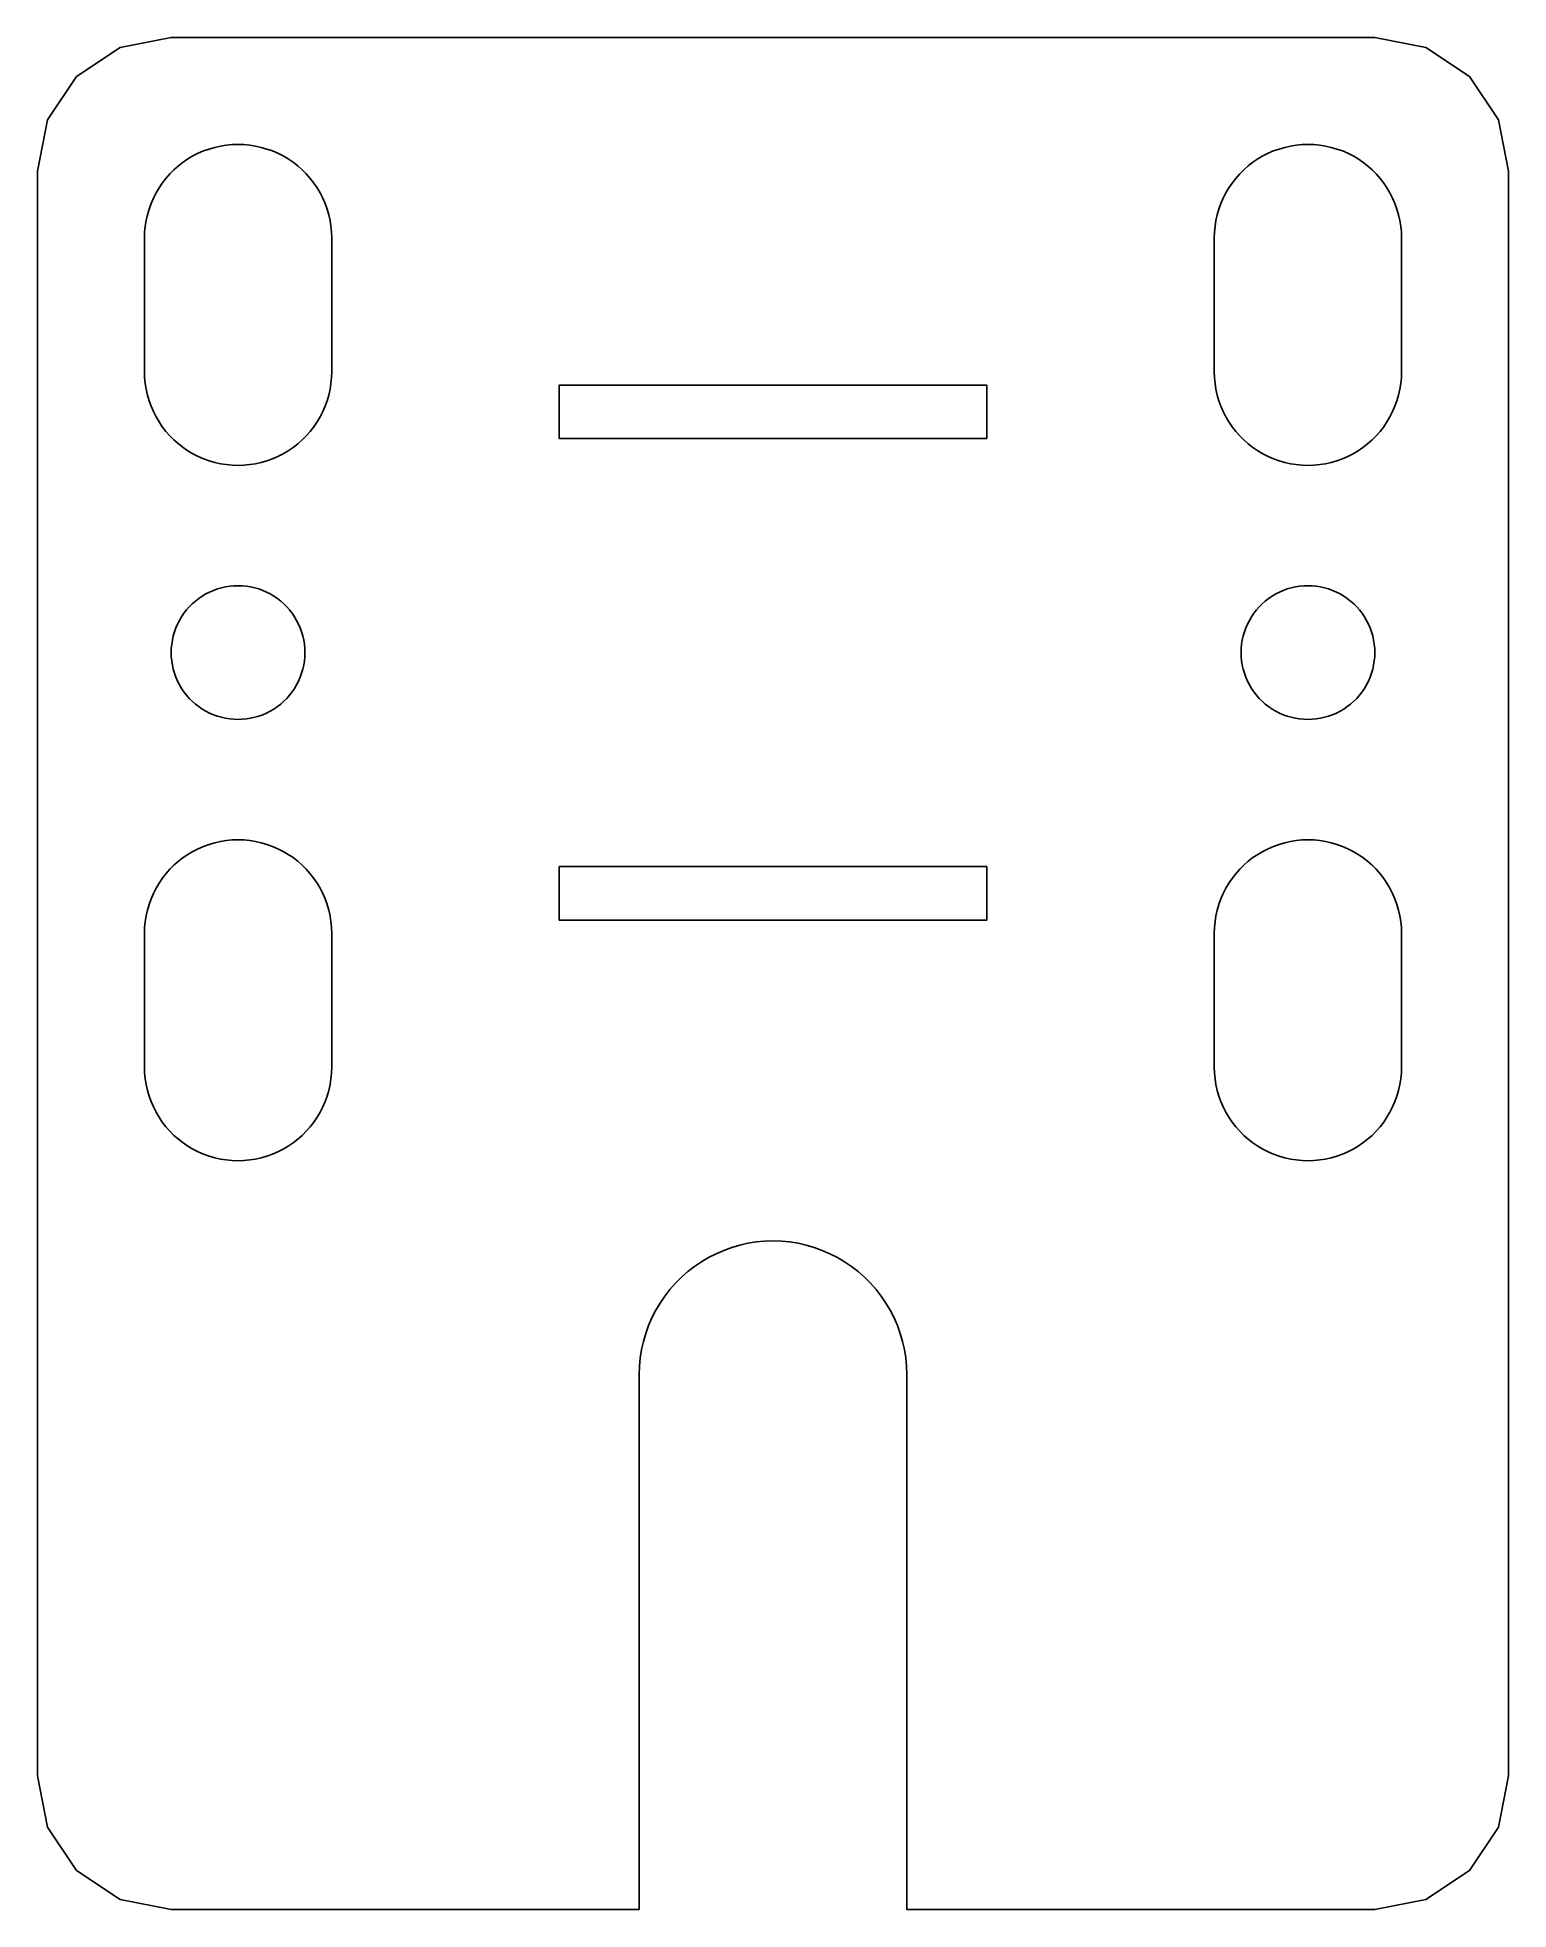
# Model space of a CAD drawing. Header units: metres. Extents: x -27.5 to 27.5, y -35 to 35.
import ezdxf

# ---------------------------------------------------------------- set-up
doc = ezdxf.new("R2010")
doc.units = ezdxf.units.M

msp = doc.modelspace()

# ---------------------------------------------------------------- linework, layer by layer
for p, q in [((-22.5, 35), (-24.4134, 34.6194)), ((22.5, 35), (-22.5, 35)), ((24.4134, 34.6194), (22.5, 35)), ((-24.4134, 34.6194), (-26.0355, 33.5355)), ((26.0355, 33.5355), (24.4134, 34.6194)), ((-26.0355, 33.5355), (-27.1194, 31.9134)), ((27.1194, 31.9134), (26.0355, 33.5355)), ((-27.1194, 31.9134), (-27.5, 30)), ((27.5, 30), (27.1194, 31.9134)), ((-21.2884, 30.7542), (-21.0816, 30.8287)), ((-21.0816, 30.8287), (-20.8704, 30.89)), ((-20.8704, 30.89), (-20.6558, 30.938)), ((-20.6558, 30.938), (-20.4387, 30.9724)), ((-20.4387, 30.9724), (-20.2198, 30.9931)), ((-20.2198, 30.9931), (-20, 31)), ((-20, 31), (-19.7802, 30.9931)), ((-19.7802, 30.9931), (-19.5613, 30.9724)), ((-19.5613, 30.9724), (-19.3442, 30.938)), ((-19.3442, 30.938), (-19.1296, 30.89)), ((-19.1296, 30.89), (-18.9184, 30.8287)), ((-18.9184, 30.8287), (-18.7116, 30.7542)), ((18.7116, 30.7542), (18.9184, 30.8287)), ((18.9184, 30.8287), (19.1296, 30.89)), ((19.1296, 30.89), (19.3442, 30.938)), ((19.3442, 30.938), (19.5613, 30.9724)), ((19.5613, 30.9724), (19.7802, 30.9931)), ((19.7802, 30.9931), (20, 31)), ((20, 31), (20.2198, 30.9931)), ((20.2198, 30.9931), (20.4387, 30.9724)), ((20.4387, 30.9724), (20.6558, 30.938)), ((20.6558, 30.938), (20.8704, 30.89)), ((20.8704, 30.89), (21.0816, 30.8287)), ((21.0816, 30.8287), (21.2884, 30.7542)), ((-22.3959, 30.0514), (-22.231, 30.1968)), ((-22.231, 30.1968), (-22.0572, 30.3316)), ((-22.0572, 30.3316), (-21.8754, 30.4551)), ((-21.8754, 30.4551), (-21.6861, 30.5671)), ((-21.6861, 30.5671), (-21.4902, 30.6669)), ((-21.4902, 30.6669), (-21.2884, 30.7542)), ((-18.7116, 30.7542), (-18.5098, 30.6669)), ((-18.5098, 30.6669), (-18.3139, 30.5671)), ((-18.3139, 30.5671), (-18.1246, 30.4551)), ((-18.1246, 30.4551), (-17.9427, 30.3316)), ((-17.9427, 30.3316), (-17.769, 30.1968)), ((-17.769, 30.1968), (-17.6041, 30.0514)), ((17.6041, 30.0514), (17.769, 30.1968)), ((17.769, 30.1968), (17.9427, 30.3316)), ((17.9427, 30.3316), (18.1246, 30.4551)), ((18.1246, 30.4551), (18.3139, 30.5671)), ((18.3139, 30.5671), (18.5098, 30.6669)), ((18.5098, 30.6669), (18.7116, 30.7542)), ((21.2884, 30.7542), (21.4902, 30.6669)), ((21.4902, 30.6669), (21.6861, 30.5671)), ((21.6861, 30.5671), (21.8754, 30.4551)), ((21.8754, 30.4551), (22.0572, 30.3316)), ((22.0572, 30.3316), (22.231, 30.1968)), ((22.231, 30.1968), (22.3959, 30.0514)), ((-27.5, 30), (-27.5, -30)), ((-22.9551, 29.3754), (-22.8316, 29.5572)), ((-22.8316, 29.5572), (-22.6968, 29.731)), ((-22.6968, 29.731), (-22.5514, 29.8959)), ((-22.5514, 29.8959), (-22.3959, 30.0514)), ((-17.6041, 30.0514), (-17.4486, 29.8959)), ((-17.4486, 29.8959), (-17.3032, 29.731)), ((-17.3032, 29.731), (-17.1684, 29.5572)), ((-17.1684, 29.5572), (-17.0448, 29.3754)), ((17.0448, 29.3754), (17.1684, 29.5572)), ((17.1684, 29.5572), (17.3032, 29.731)), ((17.3032, 29.731), (17.4486, 29.8959)), ((17.4486, 29.8959), (17.6041, 30.0514)), ((22.3959, 30.0514), (22.5514, 29.8959)), ((22.5514, 29.8959), (22.6968, 29.731)), ((22.6968, 29.731), (22.8316, 29.5572)), ((22.8316, 29.5572), (22.9551, 29.3754)), ((27.5, -30), (27.5, 30)), ((-23.3287, 28.5816), (-23.2542, 28.7884)), ((-23.2542, 28.7884), (-23.1669, 28.9902)), ((-23.1669, 28.9902), (-23.0671, 29.1861)), ((-23.0671, 29.1861), (-22.9551, 29.3754)), ((-17.0448, 29.3754), (-16.9329, 29.1861)), ((-16.9329, 29.1861), (-16.8331, 28.9902)), ((-16.8331, 28.9902), (-16.7458, 28.7884)), ((-16.7458, 28.7884), (-16.6713, 28.5816)), ((16.6713, 28.5816), (16.7458, 28.7884)), ((16.7458, 28.7884), (16.8331, 28.9902)), ((16.8331, 28.9902), (16.9329, 29.1861)), ((16.9329, 29.1861), (17.0448, 29.3754)), ((22.9551, 29.3754), (23.0671, 29.1861)), ((23.0671, 29.1861), (23.1669, 28.9902)), ((23.1669, 28.9902), (23.2542, 28.7884)), ((23.2542, 28.7884), (23.3287, 28.5816)), ((-23.4724, 27.9387), (-23.438, 28.1558)), ((-23.438, 28.1558), (-23.39, 28.3704)), ((-23.39, 28.3704), (-23.3287, 28.5816)), ((-16.6713, 28.5816), (-16.61, 28.3704)), ((-16.61, 28.3704), (-16.562, 28.1558)), ((-16.562, 28.1558), (-16.5276, 27.9387)), ((16.5276, 27.9387), (16.562, 28.1558)), ((16.562, 28.1558), (16.61, 28.3704)), ((16.61, 28.3704), (16.6713, 28.5816)), ((23.3287, 28.5816), (23.39, 28.3704)), ((23.39, 28.3704), (23.438, 28.1558)), ((23.438, 28.1558), (23.4724, 27.9387)), ((-23.5, 27.5), (-23.4931, 27.7198)), ((-23.5, 22.5), (-23.5, 27.5)), ((-23.4931, 27.7198), (-23.4724, 27.9387)), ((-16.5276, 27.9387), (-16.5069, 27.7198)), ((-16.5069, 27.7198), (-16.5, 27.5)), ((-16.5, 27.5), (-16.5, 22.5)), ((16.5, 27.5), (16.5069, 27.7198)), ((16.5, 22.5), (16.5, 27.5)), ((16.5069, 27.7198), (16.5276, 27.9387)), ((23.4724, 27.9387), (23.4931, 27.7198)), ((23.4931, 27.7198), (23.5, 27.5)), ((23.5, 27.5), (23.5, 22.5)), ((-23.4931, 22.2802), (-23.5, 22.5)), ((-16.5, 22.5), (-16.5069, 22.2802)), ((16.5069, 22.2802), (16.5, 22.5)), ((23.5, 22.5), (23.4931, 22.2802)), ((-23.4724, 22.0613), (-23.4931, 22.2802)), ((-23.438, 21.8442), (-23.4724, 22.0613)), ((-23.39, 21.6296), (-23.438, 21.8442)), ((-16.562, 21.8442), (-16.61, 21.6296)), ((-16.5276, 22.0613), (-16.562, 21.8442)), ((-16.5069, 22.2802), (-16.5276, 22.0613)), ((-8, 20), (-8, 22)), ((-8, 22), (8, 22)), ((8, 22), (8, 20)), ((16.5276, 22.0613), (16.5069, 22.2802)), ((16.562, 21.8442), (16.5276, 22.0613)), ((16.61, 21.6296), (16.562, 21.8442)), ((23.438, 21.8442), (23.39, 21.6296)), ((23.4724, 22.0613), (23.438, 21.8442)), ((23.4931, 22.2802), (23.4724, 22.0613)), ((-23.3287, 21.4184), (-23.39, 21.6296)), ((-23.2542, 21.2116), (-23.3287, 21.4184)), ((-23.1669, 21.0098), (-23.2542, 21.2116)), ((-23.0671, 20.8139), (-23.1669, 21.0098)), ((-16.8331, 21.0098), (-16.9329, 20.8139)), ((-16.7458, 21.2116), (-16.8331, 21.0098)), ((-16.6713, 21.4184), (-16.7458, 21.2116)), ((-16.61, 21.6296), (-16.6713, 21.4184)), ((16.6713, 21.4184), (16.61, 21.6296)), ((16.7458, 21.2116), (16.6713, 21.4184)), ((16.8331, 21.0098), (16.7458, 21.2116)), ((16.9329, 20.8139), (16.8331, 21.0098)), ((23.1669, 21.0098), (23.0671, 20.8139)), ((23.2542, 21.2116), (23.1669, 21.0098)), ((23.3287, 21.4184), (23.2542, 21.2116)), ((23.39, 21.6296), (23.3287, 21.4184)), ((-22.9551, 20.6246), (-23.0671, 20.8139)), ((-22.8316, 20.4427), (-22.9551, 20.6246)), ((-22.6968, 20.269), (-22.8316, 20.4427)), ((-17.1684, 20.4427), (-17.3032, 20.269)), ((-17.0448, 20.6246), (-17.1684, 20.4427)), ((-16.9329, 20.8139), (-17.0448, 20.6246)), ((17.0448, 20.6246), (16.9329, 20.8139)), ((17.1684, 20.4427), (17.0448, 20.6246)), ((17.3032, 20.269), (17.1684, 20.4427)), ((22.8316, 20.4427), (22.6968, 20.269)), ((22.9551, 20.6246), (22.8316, 20.4427)), ((23.0671, 20.8139), (22.9551, 20.6246)), ((-22.5514, 20.1041), (-22.6968, 20.269)), ((-22.3959, 19.9486), (-22.5514, 20.1041)), ((-22.231, 19.8032), (-22.3959, 19.9486)), ((-22.0572, 19.6684), (-22.231, 19.8032)), ((-21.8754, 19.5448), (-22.0572, 19.6684)), ((-17.9427, 19.6684), (-18.1246, 19.5448)), ((-17.769, 19.8032), (-17.9427, 19.6684)), ((-17.6041, 19.9486), (-17.769, 19.8032)), ((-17.4486, 20.1041), (-17.6041, 19.9486)), ((-17.3032, 20.269), (-17.4486, 20.1041)), ((8, 20), (-8, 20)), ((17.4486, 20.1041), (17.3032, 20.269)), ((17.6041, 19.9486), (17.4486, 20.1041)), ((17.769, 19.8032), (17.6041, 19.9486)), ((17.9427, 19.6684), (17.769, 19.8032)), ((18.1246, 19.5448), (17.9427, 19.6684)), ((22.0572, 19.6684), (21.8754, 19.5448)), ((22.231, 19.8032), (22.0572, 19.6684)), ((22.3959, 19.9486), (22.231, 19.8032)), ((22.5514, 20.1041), (22.3959, 19.9486)), ((22.6968, 20.269), (22.5514, 20.1041)), ((-21.6861, 19.4329), (-21.8754, 19.5448)), ((-21.4902, 19.3331), (-21.6861, 19.4329)), ((-21.2884, 19.2458), (-21.4902, 19.3331)), ((-21.0816, 19.1713), (-21.2884, 19.2458)), ((-20.8704, 19.11), (-21.0816, 19.1713)), ((-20.6558, 19.062), (-20.8704, 19.11)), ((-20.4387, 19.0276), (-20.6558, 19.062)), ((-20.2198, 19.0069), (-20.4387, 19.0276)), ((-20, 19), (-20.2198, 19.0069)), ((-19.7802, 19.0069), (-20, 19)), ((-19.5613, 19.0276), (-19.7802, 19.0069)), ((-19.3442, 19.062), (-19.5613, 19.0276)), ((-19.1296, 19.11), (-19.3442, 19.062)), ((-18.9184, 19.1713), (-19.1296, 19.11)), ((-18.7116, 19.2458), (-18.9184, 19.1713)), ((-18.5098, 19.3331), (-18.7116, 19.2458)), ((-18.3139, 19.4329), (-18.5098, 19.3331)), ((-18.1246, 19.5448), (-18.3139, 19.4329)), ((18.3139, 19.4329), (18.1246, 19.5448)), ((18.5098, 19.3331), (18.3139, 19.4329)), ((18.7116, 19.2458), (18.5098, 19.3331)), ((18.9184, 19.1713), (18.7116, 19.2458)), ((19.1296, 19.11), (18.9184, 19.1713)), ((19.3442, 19.062), (19.1296, 19.11)), ((19.5613, 19.0276), (19.3442, 19.062)), ((19.7802, 19.0069), (19.5613, 19.0276)), ((20, 19), (19.7802, 19.0069)), ((20.2198, 19.0069), (20, 19)), ((20.4387, 19.0276), (20.2198, 19.0069)), ((20.6558, 19.062), (20.4387, 19.0276)), ((20.8704, 19.11), (20.6558, 19.062)), ((21.0816, 19.1713), (20.8704, 19.11)), ((21.2884, 19.2458), (21.0816, 19.1713)), ((21.4902, 19.3331), (21.2884, 19.2458)), ((21.6861, 19.4329), (21.4902, 19.3331)), ((21.8754, 19.5448), (21.6861, 19.4329)), ((-21.5936, 13.9263), (-21.4695, 14.0225)), ((-21.4695, 14.0225), (-21.3396, 14.1108)), ((-21.3396, 14.1108), (-21.2044, 14.1908)), ((-21.2044, 14.1908), (-21.0644, 14.2621)), ((-21.0644, 14.2621), (-20.9203, 14.3244)), ((-20.9203, 14.3244), (-20.7725, 14.3776)), ((-20.7725, 14.3776), (-20.6217, 14.4214)), ((-20.6217, 14.4214), (-20.4684, 14.4557)), ((-20.4684, 14.4557), (-20.3133, 14.4803)), ((-20.3133, 14.4803), (-20.157, 14.4951)), ((-20.157, 14.4951), (-20, 14.5)), ((-20, 14.5), (-19.843, 14.4951)), ((-19.843, 14.4951), (-19.6867, 14.4803)), ((-19.6867, 14.4803), (-19.5315, 14.4557)), ((-19.5315, 14.4557), (-19.3783, 14.4214)), ((-19.3783, 14.4214), (-19.2274, 14.3776)), ((-19.2274, 14.3776), (-19.0797, 14.3244)), ((-19.0797, 14.3244), (-18.9355, 14.2621)), ((-18.9355, 14.2621), (-18.7956, 14.1908)), ((-18.7956, 14.1908), (-18.6604, 14.1108)), ((-18.6604, 14.1108), (-18.5305, 14.0225)), ((-18.5305, 14.0225), (-18.4064, 13.9263)), ((18.4064, 13.9263), (18.5305, 14.0225)), ((18.5305, 14.0225), (18.6604, 14.1108)), ((18.6604, 14.1108), (18.7956, 14.1908)), ((18.7956, 14.1908), (18.9355, 14.2621)), ((18.9355, 14.2621), (19.0797, 14.3244)), ((19.0797, 14.3244), (19.2274, 14.3776)), ((19.2274, 14.3776), (19.3783, 14.4214)), ((19.3783, 14.4214), (19.5315, 14.4557)), ((19.5315, 14.4557), (19.6867, 14.4803)), ((19.6867, 14.4803), (19.843, 14.4951)), ((19.843, 14.4951), (20, 14.5)), ((20, 14.5), (20.157, 14.4951)), ((20.157, 14.4951), (20.3133, 14.4803)), ((20.3133, 14.4803), (20.4684, 14.4557)), ((20.4684, 14.4557), (20.6217, 14.4214)), ((20.6217, 14.4214), (20.7725, 14.3776)), ((20.7725, 14.3776), (20.9203, 14.3244)), ((20.9203, 14.3244), (21.0644, 14.2621)), ((21.0644, 14.2621), (21.2044, 14.1908)), ((21.2044, 14.1908), (21.3396, 14.1108)), ((21.3396, 14.1108), (21.4695, 14.0225)), ((21.4695, 14.0225), (21.5936, 13.9263)), ((-22.1908, 13.2044), (-22.1108, 13.3396)), ((-22.1108, 13.3396), (-22.0225, 13.4695)), ((-22.0225, 13.4695), (-21.9263, 13.5936)), ((-21.9263, 13.5936), (-21.8224, 13.7114)), ((-21.8224, 13.7114), (-21.7114, 13.8224)), ((-21.7114, 13.8224), (-21.5936, 13.9263)), ((-18.4064, 13.9263), (-18.2886, 13.8224)), ((-18.2886, 13.8224), (-18.1776, 13.7114)), ((-18.1776, 13.7114), (-18.0737, 13.5936)), ((-18.0737, 13.5936), (-17.9774, 13.4695)), ((-17.9774, 13.4695), (-17.8892, 13.3396)), ((-17.8892, 13.3396), (-17.8092, 13.2044)), ((17.8092, 13.2044), (17.8892, 13.3396)), ((17.8892, 13.3396), (17.9774, 13.4695)), ((17.9774, 13.4695), (18.0737, 13.5936)), ((18.0737, 13.5936), (18.1776, 13.7114)), ((18.1776, 13.7114), (18.2886, 13.8224)), ((18.2886, 13.8224), (18.4064, 13.9263)), ((21.5936, 13.9263), (21.7114, 13.8224)), ((21.7114, 13.8224), (21.8224, 13.7114)), ((21.8224, 13.7114), (21.9263, 13.5936)), ((21.9263, 13.5936), (22.0225, 13.4695)), ((22.0225, 13.4695), (22.1108, 13.3396)), ((22.1108, 13.3396), (22.1908, 13.2044)), ((-22.4557, 12.4684), (-22.4214, 12.6217)), ((-22.4214, 12.6217), (-22.3776, 12.7725)), ((-22.3776, 12.7725), (-22.3244, 12.9203)), ((-22.3244, 12.9203), (-22.2621, 13.0644)), ((-22.2621, 13.0644), (-22.1908, 13.2044)), ((-17.8092, 13.2044), (-17.7379, 13.0644)), ((-17.7379, 13.0644), (-17.6756, 12.9203)), ((-17.6756, 12.9203), (-17.6223, 12.7725)), ((-17.6223, 12.7725), (-17.5785, 12.6217)), ((-17.5785, 12.6217), (-17.5443, 12.4684)), ((17.5443, 12.4684), (17.5785, 12.6217)), ((17.5785, 12.6217), (17.6223, 12.7725)), ((17.6223, 12.7725), (17.6756, 12.9203)), ((17.6756, 12.9203), (17.7379, 13.0644)), ((17.7379, 13.0644), (17.8092, 13.2044)), ((22.1908, 13.2044), (22.2621, 13.0644)), ((22.2621, 13.0644), (22.3244, 12.9203)), ((22.3244, 12.9203), (22.3776, 12.7725)), ((22.3776, 12.7725), (22.4214, 12.6217)), ((22.4214, 12.6217), (22.4557, 12.4684)), ((-22.5, 12), (-22.4951, 12.157)), ((-22.4951, 11.843), (-22.5, 12)), ((-22.4951, 12.157), (-22.4803, 12.3133)), ((-22.4803, 12.3133), (-22.4557, 12.4684)), ((-17.5443, 12.4684), (-17.5197, 12.3133)), ((-17.5197, 12.3133), (-17.5049, 12.157)), ((-17.5049, 12.157), (-17.5, 12)), ((-17.5, 12), (-17.5049, 11.843)), ((17.5, 12), (17.5049, 12.157)), ((17.5049, 11.843), (17.5, 12)), ((17.5049, 12.157), (17.5197, 12.3133)), ((17.5197, 12.3133), (17.5443, 12.4684)), ((22.4557, 12.4684), (22.4803, 12.3133)), ((22.4803, 12.3133), (22.4951, 12.157)), ((22.4951, 12.157), (22.5, 12)), ((22.5, 12), (22.4951, 11.843)), ((-22.4803, 11.6867), (-22.4951, 11.843)), ((-22.4557, 11.5315), (-22.4803, 11.6867)), ((-22.4214, 11.3783), (-22.4557, 11.5315)), ((-22.3776, 11.2274), (-22.4214, 11.3783)), ((-22.3244, 11.0797), (-22.3776, 11.2274)), ((-17.6223, 11.2274), (-17.6756, 11.0797)), ((-17.5785, 11.3783), (-17.6223, 11.2274)), ((-17.5443, 11.5315), (-17.5785, 11.3783)), ((-17.5197, 11.6867), (-17.5443, 11.5315)), ((-17.5049, 11.843), (-17.5197, 11.6867)), ((17.5197, 11.6867), (17.5049, 11.843)), ((17.5443, 11.5315), (17.5197, 11.6867)), ((17.5785, 11.3783), (17.5443, 11.5315)), ((17.6223, 11.2274), (17.5785, 11.3783)), ((17.6756, 11.0797), (17.6223, 11.2274)), ((22.3776, 11.2274), (22.3244, 11.0797)), ((22.4214, 11.3783), (22.3776, 11.2274)), ((22.4557, 11.5315), (22.4214, 11.3783)), ((22.4803, 11.6867), (22.4557, 11.5315)), ((22.4951, 11.843), (22.4803, 11.6867)), ((-22.2621, 10.9355), (-22.3244, 11.0797)), ((-22.1908, 10.7956), (-22.2621, 10.9355)), ((-22.1108, 10.6604), (-22.1908, 10.7956)), ((-22.0225, 10.5305), (-22.1108, 10.6604)), ((-21.9263, 10.4064), (-22.0225, 10.5305)), ((-17.9774, 10.5305), (-18.0737, 10.4064)), ((-17.8892, 10.6604), (-17.9774, 10.5305)), ((-17.8092, 10.7956), (-17.8892, 10.6604)), ((-17.7379, 10.9355), (-17.8092, 10.7956)), ((-17.6756, 11.0797), (-17.7379, 10.9355)), ((17.7379, 10.9355), (17.6756, 11.0797)), ((17.8092, 10.7956), (17.7379, 10.9355)), ((17.8892, 10.6604), (17.8092, 10.7956)), ((17.9774, 10.5305), (17.8892, 10.6604)), ((18.0737, 10.4064), (17.9774, 10.5305)), ((22.0225, 10.5305), (21.9263, 10.4064)), ((22.1108, 10.6604), (22.0225, 10.5305)), ((22.1908, 10.7956), (22.1108, 10.6604)), ((22.2621, 10.9355), (22.1908, 10.7956)), ((22.3244, 11.0797), (22.2621, 10.9355)), ((-21.8224, 10.2886), (-21.9263, 10.4064)), ((-21.7114, 10.1776), (-21.8224, 10.2886)), ((-21.5936, 10.0737), (-21.7114, 10.1776)), ((-21.4695, 9.97745), (-21.5936, 10.0737)), ((-21.3396, 9.88918), (-21.4695, 9.97745)), ((-21.2044, 9.80922), (-21.3396, 9.88918)), ((-21.0644, 9.73793), (-21.2044, 9.80922)), ((-18.7956, 9.80922), (-18.9355, 9.73793)), ((-18.6604, 9.88918), (-18.7956, 9.80922)), ((-18.5305, 9.97745), (-18.6604, 9.88918)), ((-18.4064, 10.0737), (-18.5305, 9.97745)), ((-18.2886, 10.1776), (-18.4064, 10.0737)), ((-18.1776, 10.2886), (-18.2886, 10.1776)), ((-18.0737, 10.4064), (-18.1776, 10.2886)), ((18.1776, 10.2886), (18.0737, 10.4064)), ((18.2886, 10.1776), (18.1776, 10.2886)), ((18.4064, 10.0737), (18.2886, 10.1776)), ((18.5305, 9.97745), (18.4064, 10.0737)), ((18.6604, 9.88918), (18.5305, 9.97745)), ((18.7956, 9.80922), (18.6604, 9.88918)), ((18.9355, 9.73793), (18.7956, 9.80922)), ((21.2044, 9.80922), (21.0644, 9.73793)), ((21.3396, 9.88918), (21.2044, 9.80922)), ((21.4695, 9.97745), (21.3396, 9.88918)), ((21.5936, 10.0737), (21.4695, 9.97745)), ((21.7114, 10.1776), (21.5936, 10.0737)), ((21.8224, 10.2886), (21.7114, 10.1776)), ((21.9263, 10.4064), (21.8224, 10.2886)), ((-20.9203, 9.67555), (-21.0644, 9.73793)), ((-20.7725, 9.62234), (-20.9203, 9.67555)), ((-20.6217, 9.57854), (-20.7725, 9.62234)), ((-20.4684, 9.54428), (-20.6217, 9.57854)), ((-20.3133, 9.5197), (-20.4684, 9.54428)), ((-20.157, 9.50493), (-20.3133, 9.5197)), ((-20, 9.5), (-20.157, 9.50493)), ((-19.843, 9.50493), (-20, 9.5)), ((-19.6867, 9.5197), (-19.843, 9.50493)), ((-19.5315, 9.54428), (-19.6867, 9.5197)), ((-19.3783, 9.57854), (-19.5315, 9.54428)), ((-19.2274, 9.62234), (-19.3783, 9.57854)), ((-19.0797, 9.67555), (-19.2274, 9.62234)), ((-18.9355, 9.73793), (-19.0797, 9.67555)), ((19.0797, 9.67555), (18.9355, 9.73793)), ((19.2274, 9.62234), (19.0797, 9.67555)), ((19.3783, 9.57854), (19.2274, 9.62234)), ((19.5315, 9.54428), (19.3783, 9.57854)), ((19.6867, 9.5197), (19.5315, 9.54428)), ((19.843, 9.50493), (19.6867, 9.5197)), ((20, 9.5), (19.843, 9.50493)), ((20.157, 9.50493), (20, 9.5)), ((20.3133, 9.5197), (20.157, 9.50493)), ((20.4684, 9.54428), (20.3133, 9.5197)), ((20.6217, 9.57854), (20.4684, 9.54428)), ((20.7725, 9.62234), (20.6217, 9.57854)), ((20.9203, 9.67555), (20.7725, 9.62234)), ((21.0644, 9.73793), (20.9203, 9.67555)), ((-20.8704, 4.89003), (-20.6558, 4.938)), ((-20.6558, 4.938), (-20.4387, 4.9724)), ((-20.4387, 4.9724), (-20.2198, 4.99309)), ((-20.2198, 4.99309), (-20, 5)), ((-20, 5), (-19.7802, 4.99309)), ((-19.7802, 4.99309), (-19.5613, 4.9724)), ((-19.5613, 4.9724), (-19.3442, 4.938)), ((-19.3442, 4.938), (-19.1296, 4.89003)), ((19.1296, 4.89003), (19.3442, 4.938)), ((19.3442, 4.938), (19.5613, 4.9724)), ((19.5613, 4.9724), (19.7802, 4.99309)), ((19.7802, 4.99309), (20, 5)), ((20, 5), (20.2198, 4.99309)), ((20.2198, 4.99309), (20.4387, 4.9724)), ((20.4387, 4.9724), (20.6558, 4.938)), ((20.6558, 4.938), (20.8704, 4.89003)), ((-22.231, 4.19679), (-22.0572, 4.33156)), ((-22.0572, 4.33156), (-21.8754, 4.45514)), ((-21.8754, 4.45514), (-21.6861, 4.56706)), ((-21.6861, 4.56706), (-21.4902, 4.66689)), ((-21.4902, 4.66689), (-21.2884, 4.75421)), ((-21.2884, 4.75421), (-21.0816, 4.82869)), ((-21.0816, 4.82869), (-20.8704, 4.89003)), ((-19.1296, 4.89003), (-18.9184, 4.82869)), ((-18.9184, 4.82869), (-18.7116, 4.75421)), ((-18.7116, 4.75421), (-18.5098, 4.66689)), ((-18.5098, 4.66689), (-18.3139, 4.56706)), ((-18.3139, 4.56706), (-18.1246, 4.45514)), ((-18.1246, 4.45514), (-17.9427, 4.33156)), ((-17.9427, 4.33156), (-17.769, 4.19679)), ((17.769, 4.19679), (17.9427, 4.33156)), ((17.9427, 4.33156), (18.1246, 4.45514)), ((18.1246, 4.45514), (18.3139, 4.56706)), ((18.3139, 4.56706), (18.5098, 4.66689)), ((18.5098, 4.66689), (18.7116, 4.75421)), ((18.7116, 4.75421), (18.9184, 4.82869)), ((18.9184, 4.82869), (19.1296, 4.89003)), ((20.8704, 4.89003), (21.0816, 4.82869)), ((21.0816, 4.82869), (21.2884, 4.75421)), ((21.2884, 4.75421), (21.4902, 4.66689)), ((21.4902, 4.66689), (21.6861, 4.56706)), ((21.6861, 4.56706), (21.8754, 4.45514)), ((21.8754, 4.45514), (22.0572, 4.33156)), ((22.0572, 4.33156), (22.231, 4.19679)), ((-22.9551, 3.37538), (-22.8316, 3.55724)), ((-22.8316, 3.55724), (-22.6968, 3.73097)), ((-22.6968, 3.73097), (-22.5514, 3.8959)), ((-22.5514, 3.8959), (-22.3959, 4.05138)), ((-22.3959, 4.05138), (-22.231, 4.19679)), ((-17.769, 4.19679), (-17.6041, 4.05138)), ((-17.6041, 4.05138), (-17.4486, 3.8959)), ((-17.4486, 3.8959), (-17.3032, 3.73097)), ((-17.3032, 3.73097), (-17.1684, 3.55724)), ((-17.1684, 3.55724), (-17.0448, 3.37538)), ((-8, 2), (-8, 4)), ((-8, 4), (8, 4)), ((8, 4), (8, 2)), ((17.0448, 3.37538), (17.1684, 3.55724)), ((17.1684, 3.55724), (17.3032, 3.73097)), ((17.3032, 3.73097), (17.4486, 3.8959)), ((17.4486, 3.8959), (17.6041, 4.05138)), ((17.6041, 4.05138), (17.769, 4.19679)), ((22.231, 4.19679), (22.3959, 4.05138)), ((22.3959, 4.05138), (22.5514, 3.8959)), ((22.5514, 3.8959), (22.6968, 3.73097)), ((22.6968, 3.73097), (22.8316, 3.55724)), ((22.8316, 3.55724), (22.9551, 3.37538)), ((-23.2542, 2.78842), (-23.1669, 2.99022)), ((-23.1669, 2.99022), (-23.0671, 3.18613)), ((-23.0671, 3.18613), (-22.9551, 3.37538)), ((-17.0448, 3.37538), (-16.9329, 3.18613)), ((-16.9329, 3.18613), (-16.8331, 2.99022)), ((-16.8331, 2.99022), (-16.7458, 2.78842)), ((16.7458, 2.78842), (16.8331, 2.99022)), ((16.8331, 2.99022), (16.9329, 3.18613)), ((16.9329, 3.18613), (17.0448, 3.37538)), ((22.9551, 3.37538), (23.0671, 3.18613)), ((23.0671, 3.18613), (23.1669, 2.99022)), ((23.1669, 2.99022), (23.2542, 2.78842)), ((-23.4724, 1.93866), (-23.438, 2.15582)), ((-23.438, 2.15582), (-23.39, 2.37041)), ((-23.39, 2.37041), (-23.3287, 2.58156)), ((-23.3287, 2.58156), (-23.2542, 2.78842)), ((-16.7458, 2.78842), (-16.6713, 2.58156)), ((-16.6713, 2.58156), (-16.61, 2.37041)), ((-16.61, 2.37041), (-16.562, 2.15582)), ((-16.562, 2.15582), (-16.5276, 1.93866)), ((16.5276, 1.93866), (16.562, 2.15582)), ((16.562, 2.15582), (16.61, 2.37041)), ((16.61, 2.37041), (16.6713, 2.58156)), ((16.6713, 2.58156), (16.7458, 2.78842)), ((23.2542, 2.78842), (23.3287, 2.58156)), ((23.3287, 2.58156), (23.39, 2.37041)), ((23.39, 2.37041), (23.438, 2.15582)), ((23.438, 2.15582), (23.4724, 1.93866)), ((-23.5, 1.5), (-23.4931, 1.71976)), ((-23.5, -3.5), (-23.5, 1.5)), ((-23.4931, 1.71976), (-23.4724, 1.93866)), ((-16.5276, 1.93866), (-16.5069, 1.71976)), ((-16.5069, 1.71976), (-16.5, 1.5)), ((-16.5, 1.5), (-16.5, -3.5)), ((8, 2), (-8, 2)), ((16.5, 1.5), (16.5069, 1.71976)), ((16.5, -3.5), (16.5, 1.5)), ((16.5069, 1.71976), (16.5276, 1.93866)), ((23.4724, 1.93866), (23.4931, 1.71976)), ((23.4931, 1.71976), (23.5, 1.5)), ((23.5, 1.5), (23.5, -3.5)), ((-23.4931, -3.71976), (-23.5, -3.5)), ((-16.5, -3.5), (-16.5069, -3.71976)), ((16.5069, -3.71976), (16.5, -3.5)), ((23.5, -3.5), (23.4931, -3.71976)), ((-23.4724, -3.93866), (-23.4931, -3.71976)), ((-23.438, -4.15582), (-23.4724, -3.93866)), ((-23.39, -4.37041), (-23.438, -4.15582)), ((-16.562, -4.15582), (-16.61, -4.37041)), ((-16.5276, -3.93866), (-16.562, -4.15582)), ((-16.5069, -3.71976), (-16.5276, -3.93866)), ((16.5276, -3.93866), (16.5069, -3.71976)), ((16.562, -4.15582), (16.5276, -3.93866)), ((16.61, -4.37041), (16.562, -4.15582)), ((23.438, -4.15582), (23.39, -4.37041)), ((23.4724, -3.93866), (23.438, -4.15582)), ((23.4931, -3.71976), (23.4724, -3.93866)), ((-23.3287, -4.58156), (-23.39, -4.37041)), ((-23.2542, -4.78842), (-23.3287, -4.58156)), ((-23.1669, -4.99022), (-23.2542, -4.78842)), ((-16.7458, -4.78842), (-16.8331, -4.99022)), ((-16.6713, -4.58156), (-16.7458, -4.78842)), ((-16.61, -4.37041), (-16.6713, -4.58156)), ((16.6713, -4.58156), (16.61, -4.37041)), ((16.7458, -4.78842), (16.6713, -4.58156)), ((16.8331, -4.99022), (16.7458, -4.78842)), ((23.2542, -4.78842), (23.1669, -4.99022)), ((23.3287, -4.58156), (23.2542, -4.78842)), ((23.39, -4.37041), (23.3287, -4.58156)), ((-23.0671, -5.18613), (-23.1669, -4.99022)), ((-22.9551, -5.37538), (-23.0671, -5.18613)), ((-22.8316, -5.55724), (-22.9551, -5.37538)), ((-22.6968, -5.73097), (-22.8316, -5.55724)), ((-17.1684, -5.55724), (-17.3032, -5.73097)), ((-17.0448, -5.37538), (-17.1684, -5.55724)), ((-16.9329, -5.18613), (-17.0448, -5.37538)), ((-16.8331, -4.99022), (-16.9329, -5.18613)), ((16.9329, -5.18613), (16.8331, -4.99022)), ((17.0448, -5.37538), (16.9329, -5.18613)), ((17.1684, -5.55724), (17.0448, -5.37538)), ((17.3032, -5.73097), (17.1684, -5.55724)), ((22.8316, -5.55724), (22.6968, -5.73097)), ((22.9551, -5.37538), (22.8316, -5.55724)), ((23.0671, -5.18613), (22.9551, -5.37538)), ((23.1669, -4.99022), (23.0671, -5.18613)), ((-22.5514, -5.8959), (-22.6968, -5.73097)), ((-22.3959, -6.05138), (-22.5514, -5.8959)), ((-22.231, -6.19679), (-22.3959, -6.05138)), ((-22.0572, -6.33156), (-22.231, -6.19679)), ((-17.769, -6.19679), (-17.9427, -6.33156)), ((-17.6041, -6.05138), (-17.769, -6.19679)), ((-17.4486, -5.8959), (-17.6041, -6.05138)), ((-17.3032, -5.73097), (-17.4486, -5.8959)), ((17.4486, -5.8959), (17.3032, -5.73097)), ((17.6041, -6.05138), (17.4486, -5.8959)), ((17.769, -6.19679), (17.6041, -6.05138)), ((17.9427, -6.33156), (17.769, -6.19679)), ((22.231, -6.19679), (22.0572, -6.33156)), ((22.3959, -6.05138), (22.231, -6.19679)), ((22.5514, -5.8959), (22.3959, -6.05138)), ((22.6968, -5.73097), (22.5514, -5.8959)), ((-21.8754, -6.45514), (-22.0572, -6.33156)), ((-21.6861, -6.56706), (-21.8754, -6.45514)), ((-21.4902, -6.66689), (-21.6861, -6.56706)), ((-21.2884, -6.75421), (-21.4902, -6.66689)), ((-21.0816, -6.82869), (-21.2884, -6.75421)), ((-20.8704, -6.89003), (-21.0816, -6.82869)), ((-20.6558, -6.938), (-20.8704, -6.89003)), ((-20.4387, -6.9724), (-20.6558, -6.938)), ((-20.2198, -6.99309), (-20.4387, -6.9724)), ((-20, -7), (-20.2198, -6.99309)), ((-19.7802, -6.99309), (-20, -7)), ((-19.5613, -6.9724), (-19.7802, -6.99309)), ((-19.3442, -6.938), (-19.5613, -6.9724)), ((-19.1296, -6.89003), (-19.3442, -6.938)), ((-18.9184, -6.82869), (-19.1296, -6.89003)), ((-18.7116, -6.75421), (-18.9184, -6.82869)), ((-18.5098, -6.66689), (-18.7116, -6.75421)), ((-18.3139, -6.56706), (-18.5098, -6.66689)), ((-18.1246, -6.45514), (-18.3139, -6.56706)), ((-17.9427, -6.33156), (-18.1246, -6.45514)), ((18.1246, -6.45514), (17.9427, -6.33156)), ((18.3139, -6.56706), (18.1246, -6.45514)), ((18.5098, -6.66689), (18.3139, -6.56706)), ((18.7116, -6.75421), (18.5098, -6.66689)), ((18.9184, -6.82869), (18.7116, -6.75421)), ((19.1296, -6.89003), (18.9184, -6.82869)), ((19.3442, -6.938), (19.1296, -6.89003)), ((19.5613, -6.9724), (19.3442, -6.938)), ((19.7802, -6.99309), (19.5613, -6.9724)), ((20, -7), (19.7802, -6.99309)), ((20.2198, -6.99309), (20, -7)), ((20.4387, -6.9724), (20.2198, -6.99309)), ((20.6558, -6.938), (20.4387, -6.9724)), ((20.8704, -6.89003), (20.6558, -6.938)), ((21.0816, -6.82869), (20.8704, -6.89003)), ((21.2884, -6.75421), (21.0816, -6.82869)), ((21.4902, -6.66689), (21.2884, -6.75421)), ((21.6861, -6.56706), (21.4902, -6.66689)), ((21.8754, -6.45514), (21.6861, -6.56706)), ((22.0572, -6.33156), (21.8754, -6.45514)), ((-2.40877, -10.6185), (-2.12889, -10.4759)), ((-2.12889, -10.4759), (-1.84062, -10.3511)), ((-1.84062, -10.3511), (-1.54507, -10.2447)), ((-1.54507, -10.2447), (-1.24344, -10.1571)), ((-1.24344, -10.1571), (-0.9369, -10.0886)), ((-0.9369, -10.0886), (-0.62666, -10.0394)), ((-0.62666, -10.0394), (-0.31395, -10.0099)), ((-0.31395, -10.0099), (0, -10)), ((0, -10), (0.31395, -10.0099)), ((0.31395, -10.0099), (0.62666, -10.0394)), ((0.62666, -10.0394), (0.9369, -10.0886)), ((0.9369, -10.0886), (1.24344, -10.1571)), ((1.24344, -10.1571), (1.54507, -10.2447)), ((1.54507, -10.2447), (1.84062, -10.3511)), ((1.84062, -10.3511), (2.12889, -10.4759)), ((2.12889, -10.4759), (2.40877, -10.6185)), ((-3.42273, -11.3551), (-3.18712, -11.1474)), ((-3.18712, -11.1474), (-2.93892, -10.9549)), ((-2.93892, -10.9549), (-2.67912, -10.7784)), ((-2.67912, -10.7784), (-2.40877, -10.6185)), ((2.40877, -10.6185), (2.67912, -10.7784)), ((2.67912, -10.7784), (2.93892, -10.9549)), ((2.93892, -10.9549), (3.18712, -11.1474)), ((3.18712, -11.1474), (3.42273, -11.3551)), ((-4.04507, -12.0611), (-3.85255, -11.8129)), ((-3.85255, -11.8129), (-3.64484, -11.5773)), ((-3.64484, -11.5773), (-3.42273, -11.3551)), ((3.42273, -11.3551), (3.64484, -11.5773)), ((3.64484, -11.5773), (3.85255, -11.8129)), ((3.85255, -11.8129), (4.04507, -12.0611)), ((-4.52412, -12.8711), (-4.38153, -12.5912)), ((-4.38153, -12.5912), (-4.22163, -12.3209)), ((-4.22163, -12.3209), (-4.04507, -12.0611)), ((4.04507, -12.0611), (4.22163, -12.3209)), ((4.22163, -12.3209), (4.38153, -12.5912)), ((4.38153, -12.5912), (4.52412, -12.8711)), ((-4.75528, -13.4549), (-4.64888, -13.1594)), ((-4.64888, -13.1594), (-4.52412, -12.8711)), ((4.52412, -12.8711), (4.64888, -13.1594)), ((4.64888, -13.1594), (4.75528, -13.4549)), ((-4.91142, -14.0631), (-4.84291, -13.7565)), ((-4.84291, -13.7565), (-4.75528, -13.4549)), ((4.75528, -13.4549), (4.84291, -13.7565)), ((4.84291, -13.7565), (4.91142, -14.0631)), ((-5, -15), (-4.99013, -14.686)), ((-4.99013, -14.686), (-4.96057, -14.3733)), ((-4.96057, -14.3733), (-4.91142, -14.0631)), ((4.91142, -14.0631), (4.96057, -14.3733)), ((4.96057, -14.3733), (4.99013, -14.686)), ((4.99013, -14.686), (5, -15)), ((-5, -35), (-5, -15)), ((5, -15), (5, -35)), ((-27.5, -30), (-27.1194, -31.9134)), ((27.1194, -31.9134), (27.5, -30)), ((-27.1194, -31.9134), (-26.0355, -33.5355)), ((26.0355, -33.5355), (27.1194, -31.9134)), ((-26.0355, -33.5355), (-24.4134, -34.6194)), ((24.4134, -34.6194), (26.0355, -33.5355)), ((-24.4134, -34.6194), (-22.5, -35)), ((-22.5, -35), (-5, -35)), ((5, -35), (22.5, -35)), ((22.5, -35), (24.4134, -34.6194))]:
    msp.add_line(p, q)

doc.saveas('drawing.dxf')
